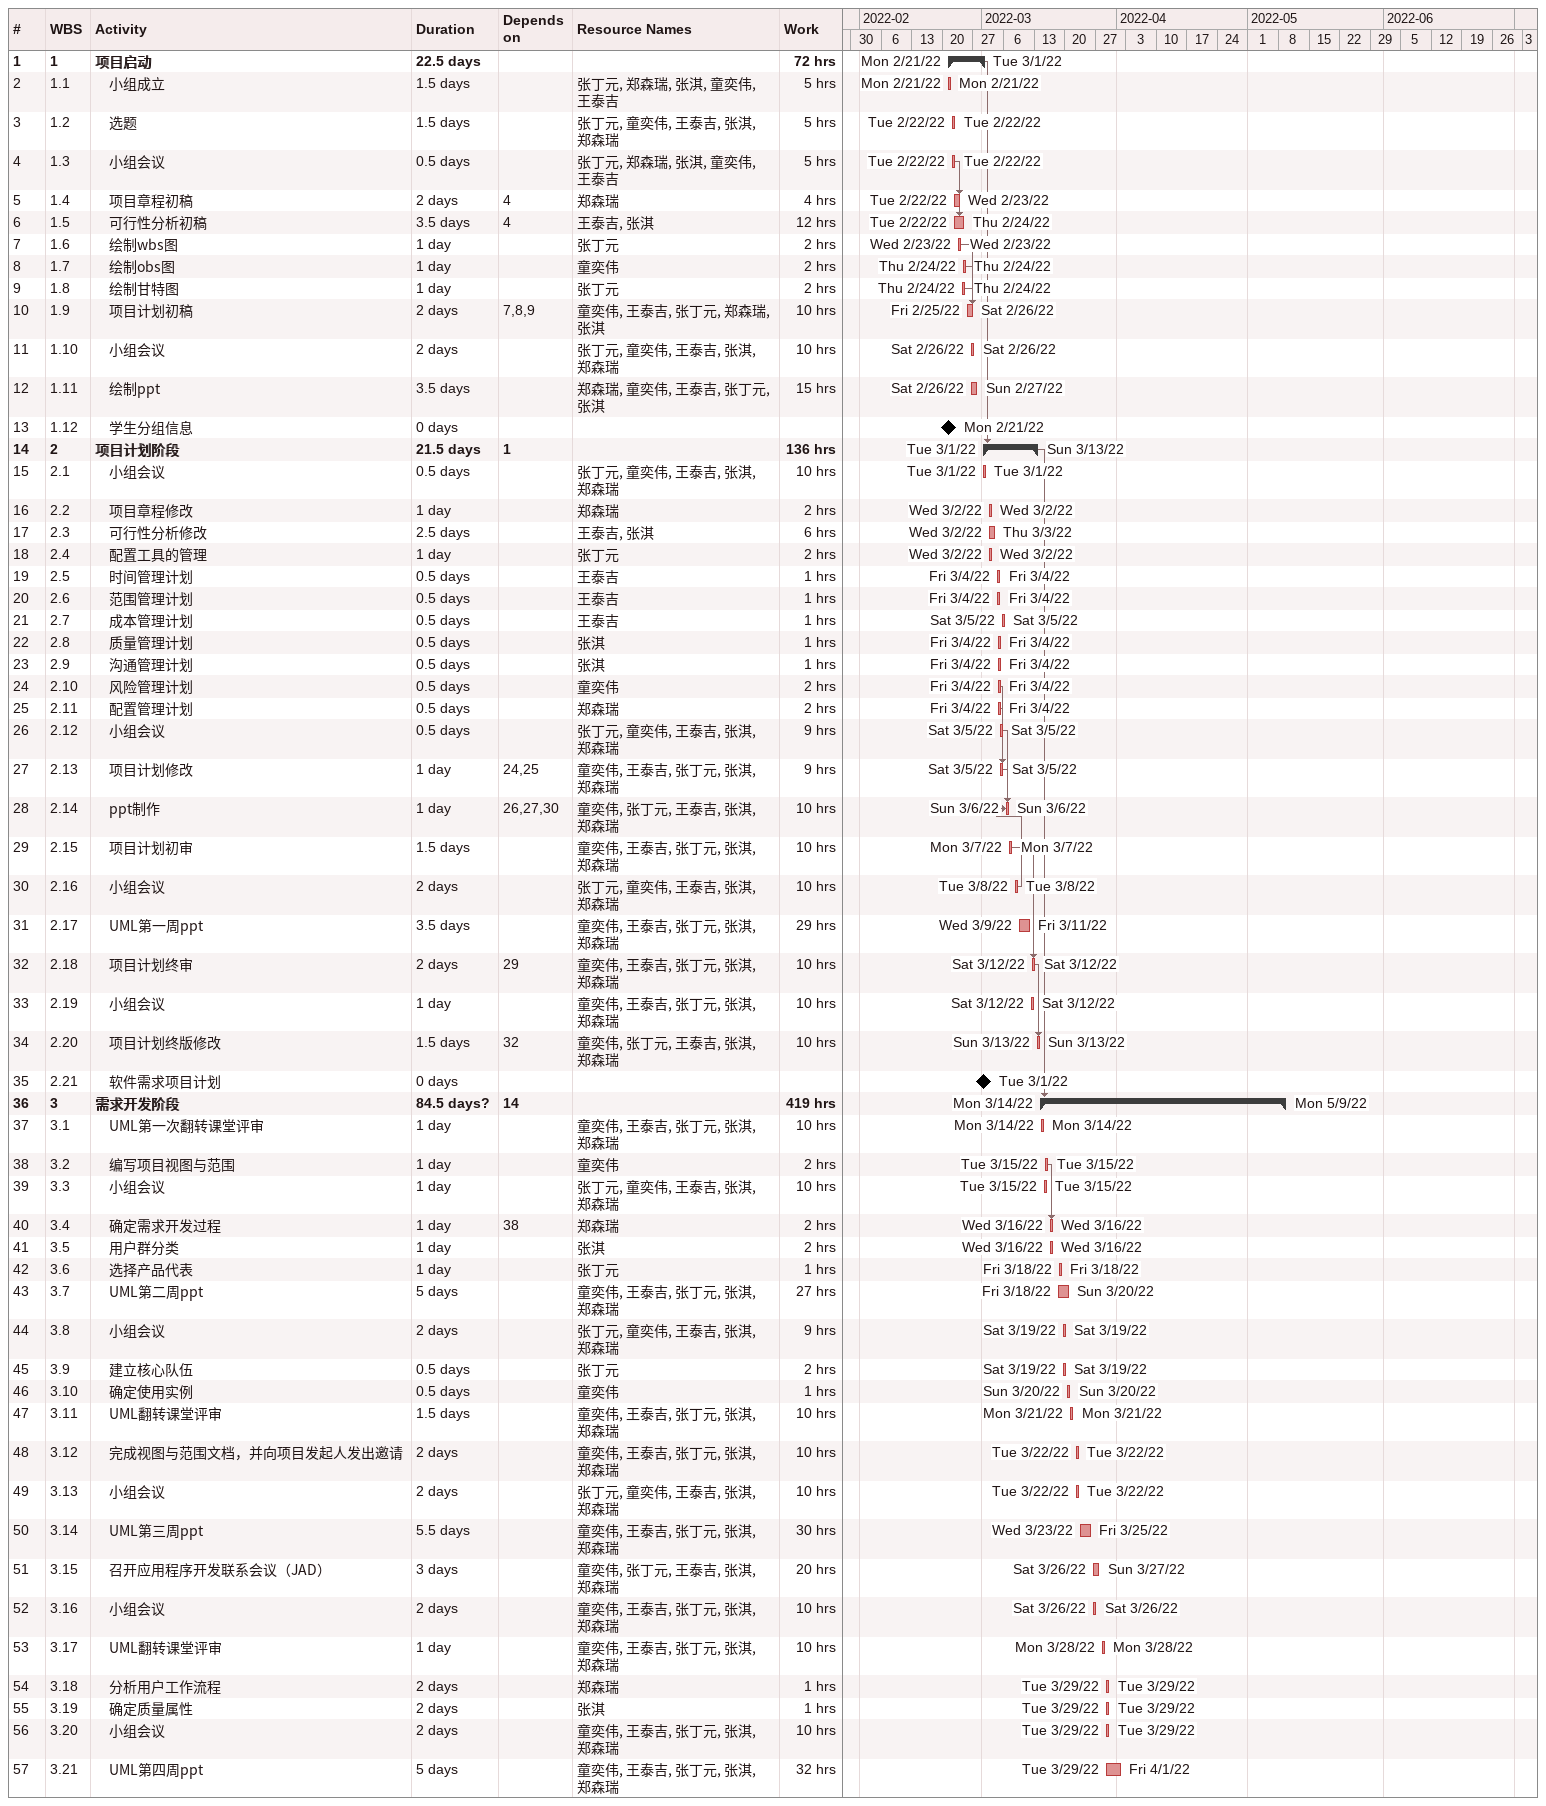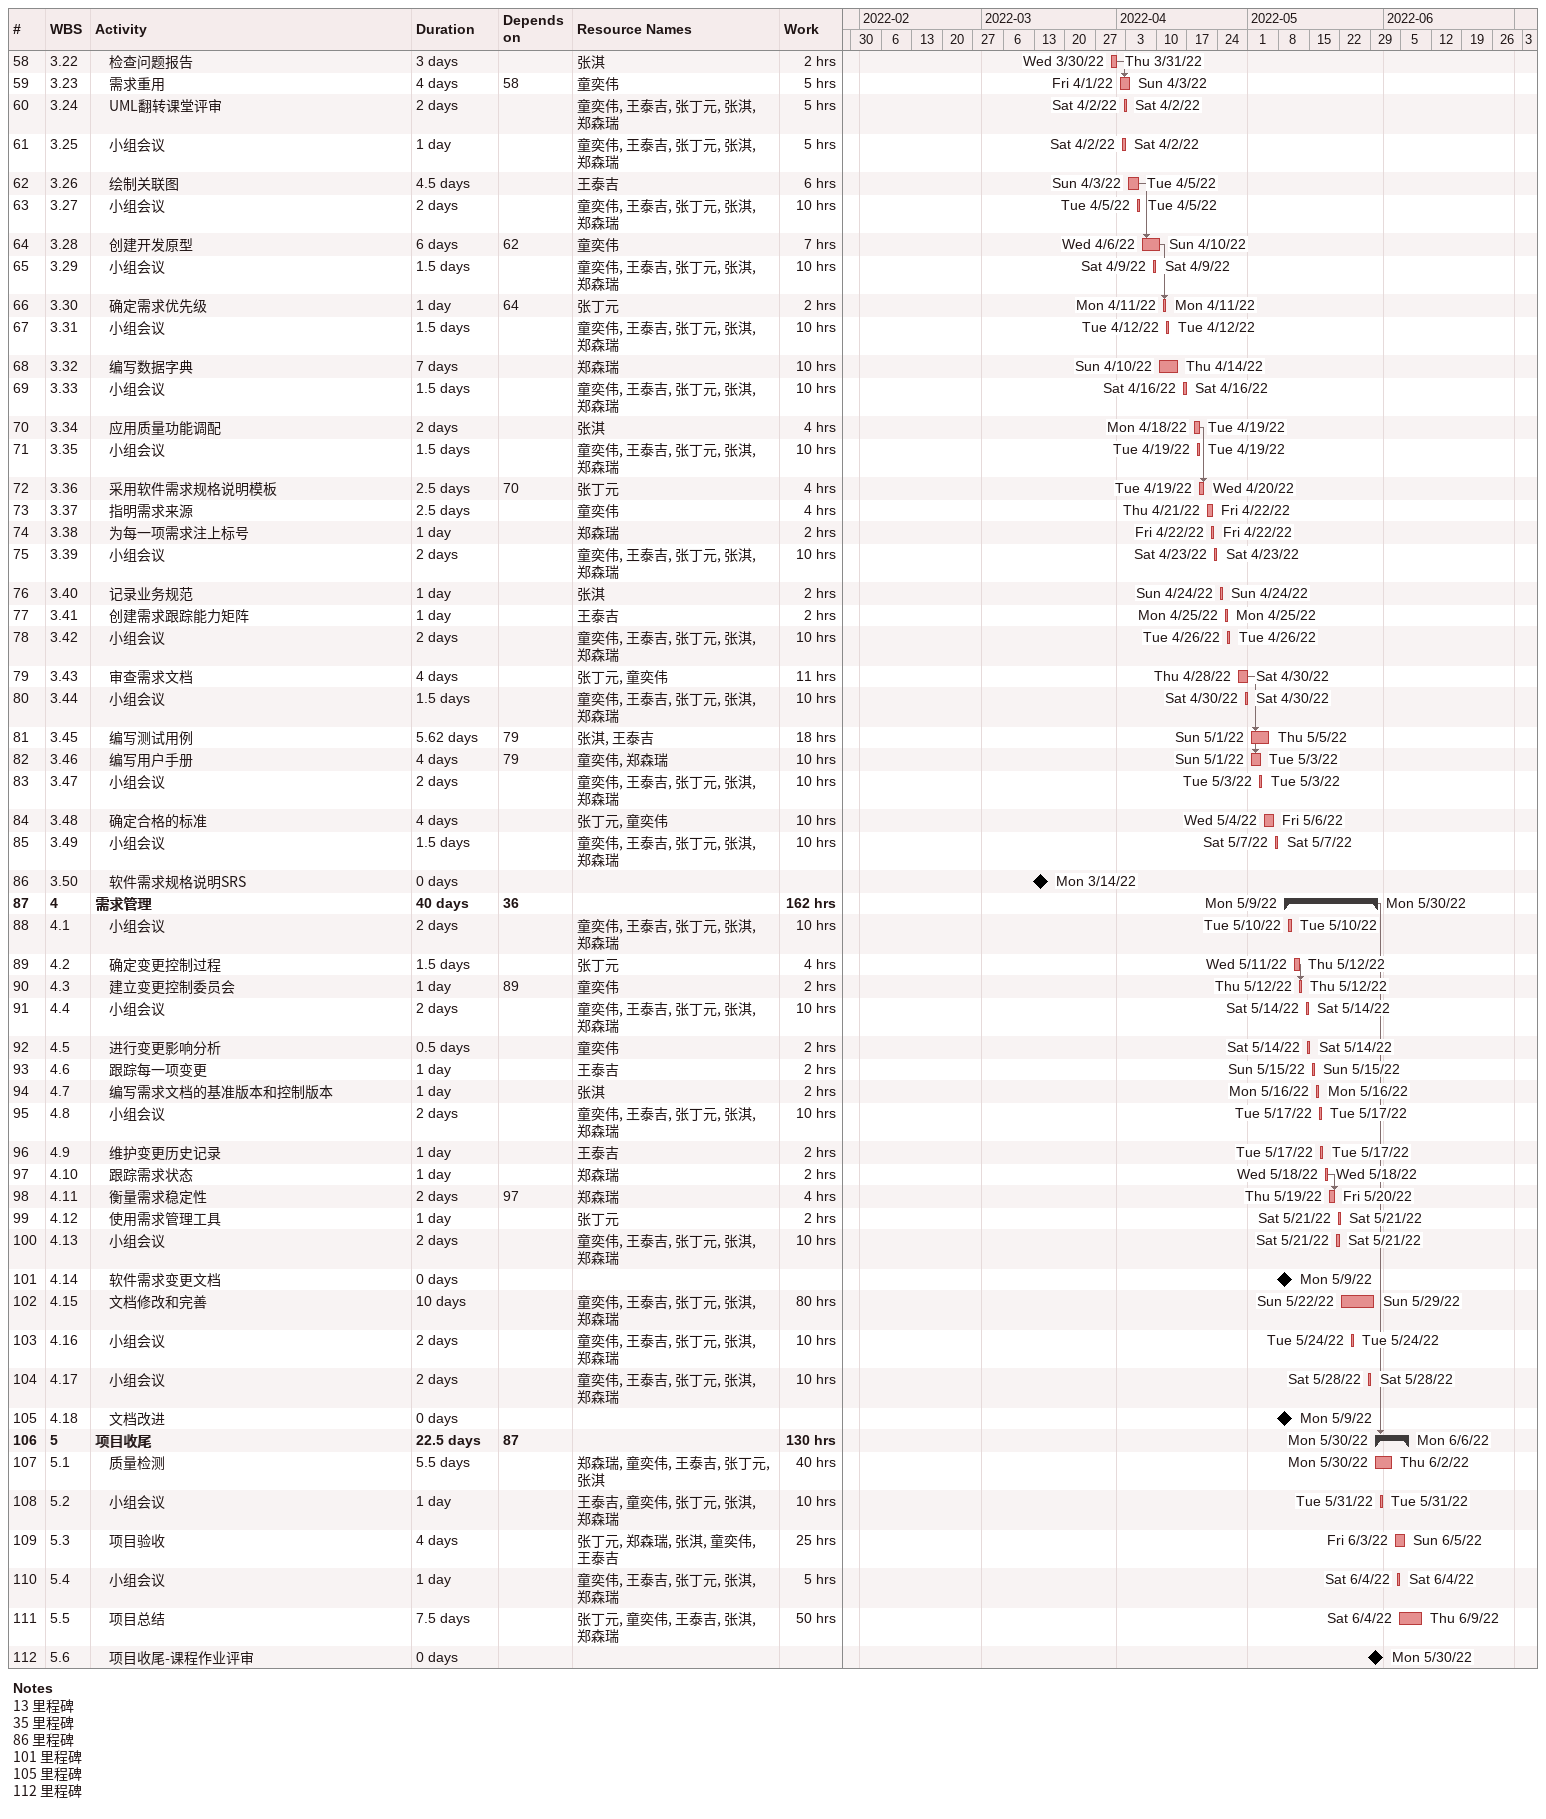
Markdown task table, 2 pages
| ID | WBS | Task | Duration | Start | Finish | Predecessors | Resources | Work (h) |
|---|---|---|---|---|---|---|---|---|
| 1 | 1 | **项目启动** | 22.5d | 2022-02-21 | 2022-03-01 |  |  | 72 |
| 2 | 1.1 | 小组成立 | 1.5d | 2022-02-21 | 2022-02-21 |  | 张丁元, 郑森瑞, 张淇, 童奕伟, 王泰吉 | 5 |
| 3 | 1.2 | 选题 | 1.5d | 2022-02-22 | 2022-02-22 |  | 张丁元, 童奕伟, 王泰吉, 张淇, 郑森瑞 | 5 |
| 4 | 1.3 | 小组会议 | 0.5d | 2022-02-22 | 2022-02-22 |  | 张丁元, 郑森瑞, 张淇, 童奕伟, 王泰吉 | 5 |
| 5 | 1.4 | 项目章程初稿 | 2d | 2022-02-22 | 2022-02-23 | 4 | 郑森瑞 | 4 |
| 6 | 1.5 | 可行性分析初稿 | 3.5d | 2022-02-22 | 2022-02-24 | 4 | 王泰吉, 张淇 | 12 |
| 7 | 1.6 | 绘制wbs图 | 1d | 2022-02-23 | 2022-02-23 |  | 张丁元 | 2 |
| 8 | 1.7 | 绘制obs图 | 1d | 2022-02-24 | 2022-02-24 |  | 童奕伟 | 2 |
| 9 | 1.8 | 绘制甘特图 | 1d | 2022-02-24 | 2022-02-24 |  | 张丁元 | 2 |
| 10 | 1.9 | 项目计划初稿 | 2d | 2022-02-25 | 2022-02-26 | 7, 8, 9 | 童奕伟, 王泰吉, 张丁元, 郑森瑞, 张淇 | 10 |
| 11 | 1.10 | 小组会议 | 2d | 2022-02-26 | 2022-02-26 |  | 张丁元, 童奕伟, 王泰吉, 张淇, 郑森瑞 | 10 |
| 12 | 1.11 | 绘制ppt | 3.5d | 2022-02-26 | 2022-02-27 |  | 郑森瑞, 童奕伟, 王泰吉, 张丁元, 张淇 | 15 |
| 13 | 1.12 | 学生分组信息 | 0d | 2022-02-21 | 2022-02-21 |  |  |  |
| 14 | 2 | **项目计划阶段** | 21.5d | 2022-03-01 | 2022-03-13 | 1 |  | 136 |
| 15 | 2.1 | 小组会议 | 0.5d | 2022-03-01 | 2022-03-01 |  | 张丁元, 童奕伟, 王泰吉, 张淇, 郑森瑞 | 10 |
| 16 | 2.2 | 项目章程修改 | 1d | 2022-03-02 | 2022-03-02 |  | 郑森瑞 | 2 |
| 17 | 2.3 | 可行性分析修改 | 2.5d | 2022-03-02 | 2022-03-03 |  | 王泰吉, 张淇 | 6 |
| 18 | 2.4 | 配置工具的管理 | 1d | 2022-03-02 | 2022-03-02 |  | 张丁元 | 2 |
| 19 | 2.5 | 时间管理计划 | 0.5d | 2022-03-04 | 2022-03-04 |  | 王泰吉 | 1 |
| 20 | 2.6 | 范围管理计划 | 0.5d | 2022-03-04 | 2022-03-04 |  | 王泰吉 | 1 |
| 21 | 2.7 | 成本管理计划 | 0.5d | 2022-03-05 | 2022-03-05 |  | 王泰吉 | 1 |
| 22 | 2.8 | 质量管理计划 | 0.5d | 2022-03-04 | 2022-03-04 |  | 张淇 | 1 |
| 23 | 2.9 | 沟通管理计划 | 0.5d | 2022-03-04 | 2022-03-04 |  | 张淇 | 1 |
| 24 | 2.10 | 风险管理计划 | 0.5d | 2022-03-04 | 2022-03-04 |  | 童奕伟 | 2 |
| 25 | 2.11 | 配置管理计划 | 0.5d | 2022-03-04 | 2022-03-04 |  | 郑森瑞 | 2 |
| 26 | 2.12 | 小组会议 | 0.5d | 2022-03-05 | 2022-03-05 |  | 张丁元, 童奕伟, 王泰吉, 张淇, 郑森瑞 | 9 |
| 27 | 2.13 | 项目计划修改 | 1d | 2022-03-05 | 2022-03-05 | 24, 25 | 童奕伟, 王泰吉, 张丁元, 张淇, 郑森瑞 | 9 |
| 28 | 2.14 | ppt制作 | 1d | 2022-03-06 | 2022-03-06 | 26, 27, 30 | 童奕伟, 张丁元, 王泰吉, 张淇, 郑森瑞 | 10 |
| 29 | 2.15 | 项目计划初审 | 1.5d | 2022-03-07 | 2022-03-07 |  | 童奕伟, 王泰吉, 张丁元, 张淇, 郑森瑞 | 10 |
| 30 | 2.16 | 小组会议 | 2d | 2022-03-08 | 2022-03-08 |  | 张丁元, 童奕伟, 王泰吉, 张淇, 郑森瑞 | 10 |
| 31 | 2.17 | UML第一周ppt | 3.5d | 2022-03-09 | 2022-03-11 |  | 童奕伟, 王泰吉, 张丁元, 张淇, 郑森瑞 | 29 |
| 32 | 2.18 | 项目计划终审 | 2d | 2022-03-12 | 2022-03-12 | 29 | 童奕伟, 王泰吉, 张丁元, 张淇, 郑森瑞 | 10 |
| 33 | 2.19 | 小组会议 | 1d | 2022-03-12 | 2022-03-12 |  | 童奕伟, 王泰吉, 张丁元, 张淇, 郑森瑞 | 10 |
| 34 | 2.20 | 项目计划终版修改 | 1.5d | 2022-03-13 | 2022-03-13 | 32 | 童奕伟, 张丁元, 王泰吉, 张淇, 郑森瑞 | 10 |
| 35 | 2.21 | 软件需求项目计划 | 0d | 2022-03-01 | 2022-03-01 |  |  |  |
| 36 | 3 | **需求开发阶段** | 84.5d? | 2022-03-14 | 2022-05-09 | 14 |  | 419 |
| 37 | 3.1 | UML第一次翻转课堂评审 | 1d | 2022-03-14 | 2022-03-14 |  | 童奕伟, 王泰吉, 张丁元, 张淇, 郑森瑞 | 10 |
| 38 | 3.2 | 编写项目视图与范围 | 1d | 2022-03-15 | 2022-03-15 |  | 童奕伟 | 2 |
| 39 | 3.3 | 小组会议 | 1d | 2022-03-15 | 2022-03-15 |  | 张丁元, 童奕伟, 王泰吉, 张淇, 郑森瑞 | 10 |
| 40 | 3.4 | 确定需求开发过程 | 1d | 2022-03-16 | 2022-03-16 | 38 | 郑森瑞 | 2 |
| 41 | 3.5 | 用户群分类 | 1d | 2022-03-16 | 2022-03-16 |  | 张淇 | 2 |
| 42 | 3.6 | 选择产品代表 | 1d | 2022-03-18 | 2022-03-18 |  | 张丁元 | 1 |
| 43 | 3.7 | UML第二周ppt | 5d | 2022-03-18 | 2022-03-20 |  | 童奕伟, 王泰吉, 张丁元, 张淇, 郑森瑞 | 27 |
| 44 | 3.8 | 小组会议 | 2d | 2022-03-19 | 2022-03-19 |  | 张丁元, 童奕伟, 王泰吉, 张淇, 郑森瑞 | 9 |
| 45 | 3.9 | 建立核心队伍 | 0.5d | 2022-03-19 | 2022-03-19 |  | 张丁元 | 2 |
| 46 | 3.10 | 确定使用实例 | 0.5d | 2022-03-20 | 2022-03-20 |  | 童奕伟 | 1 |
| 47 | 3.11 | UML翻转课堂评审 | 1.5d | 2022-03-21 | 2022-03-21 |  | 童奕伟, 王泰吉, 张丁元, 张淇, 郑森瑞 | 10 |
| 48 | 3.12 | 完成视图与范围文档，并向项目发起人发出邀请 | 2d | 2022-03-22 | 2022-03-22 |  | 童奕伟, 王泰吉, 张丁元, 张淇, 郑森瑞 | 10 |
| 49 | 3.13 | 小组会议 | 2d | 2022-03-22 | 2022-03-22 |  | 张丁元, 童奕伟, 王泰吉, 张淇, 郑森瑞 | 10 |
| 50 | 3.14 | UML第三周ppt | 5.5d | 2022-03-23 | 2022-03-25 |  | 童奕伟, 王泰吉, 张丁元, 张淇, 郑森瑞 | 30 |
| 51 | 3.15 | 召开应用程序开发联系会议（JAD） | 3d | 2022-03-26 | 2022-03-27 |  | 童奕伟, 张丁元, 王泰吉, 张淇, 郑森瑞 | 20 |
| 52 | 3.16 | 小组会议 | 2d | 2022-03-26 | 2022-03-26 |  | 童奕伟, 王泰吉, 张丁元, 张淇, 郑森瑞 | 10 |
| 53 | 3.17 | UML翻转课堂评审 | 1d | 2022-03-28 | 2022-03-28 |  | 童奕伟, 王泰吉, 张丁元, 张淇, 郑森瑞 | 10 |
| 54 | 3.18 | 分析用户工作流程 | 2d | 2022-03-29 | 2022-03-29 |  | 郑森瑞 | 1 |
| 55 | 3.19 | 确定质量属性 | 2d | 2022-03-29 | 2022-03-29 |  | 张淇 | 1 |
| 56 | 3.20 | 小组会议 | 2d | 2022-03-29 | 2022-03-29 |  | 童奕伟, 王泰吉, 张丁元, 张淇, 郑森瑞 | 10 |
| 57 | 3.21 | UML第四周ppt | 5d | 2022-03-29 | 2022-04-01 |  | 童奕伟, 王泰吉, 张丁元, 张淇, 郑森瑞 | 32 |
| 58 | 3.22 | 检查问题报告 | 3d | 2022-03-30 | 2022-03-31 |  | 张淇 | 2 |
| 59 | 3.23 | 需求重用 | 4d | 2022-04-01 | 2022-04-03 | 58 | 童奕伟 | 5 |
| 60 | 3.24 | UML翻转课堂评审 | 2d | 2022-04-02 | 2022-04-02 |  | 童奕伟, 王泰吉, 张丁元, 张淇, 郑森瑞 | 5 |
| 61 | 3.25 | 小组会议 | 1d | 2022-04-02 | 2022-04-02 |  | 童奕伟, 王泰吉, 张丁元, 张淇, 郑森瑞 | 5 |
| 62 | 3.26 | 绘制关联图 | 4.5d | 2022-04-03 | 2022-04-05 |  | 王泰吉 | 6 |
| 63 | 3.27 | 小组会议 | 2d | 2022-04-05 | 2022-04-05 |  | 童奕伟, 王泰吉, 张丁元, 张淇, 郑森瑞 | 10 |
| 64 | 3.28 | 创建开发原型 | 6d | 2022-04-06 | 2022-04-10 | 62 | 童奕伟 | 7 |
| 65 | 3.29 | 小组会议 | 1.5d | 2022-04-09 | 2022-04-09 |  | 童奕伟, 王泰吉, 张丁元, 张淇, 郑森瑞 | 10 |
| 66 | 3.30 | 确定需求优先级 | 1d | 2022-04-11 | 2022-04-11 | 64 | 张丁元 | 2 |
| 67 | 3.31 | 小组会议 | 1.5d | 2022-04-12 | 2022-04-12 |  | 童奕伟, 王泰吉, 张丁元, 张淇, 郑森瑞 | 10 |
| 68 | 3.32 | 编写数据字典 | 7d | 2022-04-10 | 2022-04-14 |  | 郑森瑞 | 10 |
| 69 | 3.33 | 小组会议 | 1.5d | 2022-04-16 | 2022-04-16 |  | 童奕伟, 王泰吉, 张丁元, 张淇, 郑森瑞 | 10 |
| 70 | 3.34 | 应用质量功能调配 | 2d | 2022-04-18 | 2022-04-19 |  | 张淇 | 4 |
| 71 | 3.35 | 小组会议 | 1.5d | 2022-04-19 | 2022-04-19 |  | 童奕伟, 王泰吉, 张丁元, 张淇, 郑森瑞 | 10 |
| 72 | 3.36 | 采用软件需求规格说明模板 | 2.5d | 2022-04-19 | 2022-04-20 | 70 | 张丁元 | 4 |
| 73 | 3.37 | 指明需求来源 | 2.5d | 2022-04-21 | 2022-04-22 |  | 童奕伟 | 4 |
| 74 | 3.38 | 为每一项需求注上标号 | 1d | 2022-04-22 | 2022-04-22 |  | 郑森瑞 | 2 |
| 75 | 3.39 | 小组会议 | 2d | 2022-04-23 | 2022-04-23 |  | 童奕伟, 王泰吉, 张丁元, 张淇, 郑森瑞 | 10 |
| 76 | 3.40 | 记录业务规范 | 1d | 2022-04-24 | 2022-04-24 |  | 张淇 | 2 |
| 77 | 3.41 | 创建需求跟踪能力矩阵 | 1d | 2022-04-25 | 2022-04-25 |  | 王泰吉 | 2 |
| 78 | 3.42 | 小组会议 | 2d | 2022-04-26 | 2022-04-26 |  | 童奕伟, 王泰吉, 张丁元, 张淇, 郑森瑞 | 10 |
| 79 | 3.43 | 审查需求文档 | 4d | 2022-04-28 | 2022-04-30 |  | 张丁元, 童奕伟 | 11 |
| 80 | 3.44 | 小组会议 | 1.5d | 2022-04-30 | 2022-04-30 |  | 童奕伟, 王泰吉, 张丁元, 张淇, 郑森瑞 | 10 |
| 81 | 3.45 | 编写测试用例 | 5.62d | 2022-05-01 | 2022-05-05 | 79 | 张淇, 王泰吉 | 18 |
| 82 | 3.46 | 编写用户手册 | 4d | 2022-05-01 | 2022-05-03 | 79 | 童奕伟, 郑森瑞 | 10 |
| 83 | 3.47 | 小组会议 | 2d | 2022-05-03 | 2022-05-03 |  | 童奕伟, 王泰吉, 张丁元, 张淇, 郑森瑞 | 10 |
| 84 | 3.48 | 确定合格的标准 | 4d | 2022-05-04 | 2022-05-06 |  | 张丁元, 童奕伟 | 10 |
| 85 | 3.49 | 小组会议 | 1.5d | 2022-05-07 | 2022-05-07 |  | 童奕伟, 王泰吉, 张丁元, 张淇, 郑森瑞 | 10 |
| 86 | 3.50 | 软件需求规格说明SRS | 0d | 2022-03-14 | 2022-03-14 |  |  |  |
| 87 | 4 | **需求管理** | 40d | 2022-05-09 | 2022-05-30 | 36 |  | 162 |
| 88 | 4.1 | 小组会议 | 2d | 2022-05-10 | 2022-05-10 |  | 童奕伟, 王泰吉, 张丁元, 张淇, 郑森瑞 | 10 |
| 89 | 4.2 | 确定变更控制过程 | 1.5d | 2022-05-11 | 2022-05-12 |  | 张丁元 | 4 |
| 90 | 4.3 | 建立变更控制委员会 | 1d | 2022-05-12 | 2022-05-12 | 89 | 童奕伟 | 2 |
| 91 | 4.4 | 小组会议 | 2d | 2022-05-14 | 2022-05-14 |  | 童奕伟, 王泰吉, 张丁元, 张淇, 郑森瑞 | 10 |
| 92 | 4.5 | 进行变更影响分析 | 0.5d | 2022-05-14 | 2022-05-14 |  | 童奕伟 | 2 |
| 93 | 4.6 | 跟踪每一项变更 | 1d | 2022-05-15 | 2022-05-15 |  | 王泰吉 | 2 |
| 94 | 4.7 | 编写需求文档的基准版本和控制版本 | 1d | 2022-05-16 | 2022-05-16 |  | 张淇 | 2 |
| 95 | 4.8 | 小组会议 | 2d | 2022-05-17 | 2022-05-17 |  | 童奕伟, 王泰吉, 张丁元, 张淇, 郑森瑞 | 10 |
| 96 | 4.9 | 维护变更历史记录 | 1d | 2022-05-17 | 2022-05-17 |  | 王泰吉 | 2 |
| 97 | 4.10 | 跟踪需求状态 | 1d | 2022-05-18 | 2022-05-18 |  | 郑森瑞 | 2 |
| 98 | 4.11 | 衡量需求稳定性 | 2d | 2022-05-19 | 2022-05-20 | 97 | 郑森瑞 | 4 |
| 99 | 4.12 | 使用需求管理工具 | 1d | 2022-05-21 | 2022-05-21 |  | 张丁元 | 2 |
| 100 | 4.13 | 小组会议 | 2d | 2022-05-21 | 2022-05-21 |  | 童奕伟, 王泰吉, 张丁元, 张淇, 郑森瑞 | 10 |
| 101 | 4.14 | 软件需求变更文档 | 0d | 2022-05-09 | 2022-05-09 |  |  |  |
| 102 | 4.15 | 文档修改和完善 | 10d | 2022-05-22 | 2022-05-29 |  | 童奕伟, 王泰吉, 张丁元, 张淇, 郑森瑞 | 80 |
| 103 | 4.16 | 小组会议 | 2d | 2022-05-24 | 2022-05-24 |  | 童奕伟, 王泰吉, 张丁元, 张淇, 郑森瑞 | 10 |
| 104 | 4.17 | 小组会议 | 2d | 2022-05-28 | 2022-05-28 |  | 童奕伟, 王泰吉, 张丁元, 张淇, 郑森瑞 | 10 |
| 105 | 4.18 | 文档改进 | 0d | 2022-05-09 | 2022-05-09 |  |  |  |
| 106 | 5 | **项目收尾** | 22.5d | 2022-05-30 | 2022-06-06 | 87 |  | 130 |
| 107 | 5.1 | 质量检测 | 5.5d | 2022-05-30 | 2022-06-02 |  | 郑森瑞, 童奕伟, 王泰吉, 张丁元, 张淇 | 40 |
| 108 | 5.2 | 小组会议 | 1d | 2022-05-31 | 2022-05-31 |  | 王泰吉, 童奕伟, 张丁元, 张淇, 郑森瑞 | 10 |
| 109 | 5.3 | 项目验收 | 4d | 2022-06-03 | 2022-06-05 |  | 张丁元, 郑森瑞, 张淇, 童奕伟, 王泰吉 | 25 |
| 110 | 5.4 | 小组会议 | 1d | 2022-06-04 | 2022-06-04 |  | 童奕伟, 王泰吉, 张丁元, 张淇, 郑森瑞 | 5 |
| 111 | 5.5 | 项目总结 | 7.5d | 2022-06-04 | 2022-06-09 |  | 张丁元, 童奕伟, 王泰吉, 张淇, 郑森瑞 | 50 |
| 112 | 5.6 | 项目收尾-课程作业评审 | 0d | 2022-05-30 | 2022-05-30 |  |  |  |

Notes
- 13: 里程碑
- 35: 里程碑
- 86: 里程碑
- 101: 里程碑
- 105: 里程碑
- 112: 里程碑
